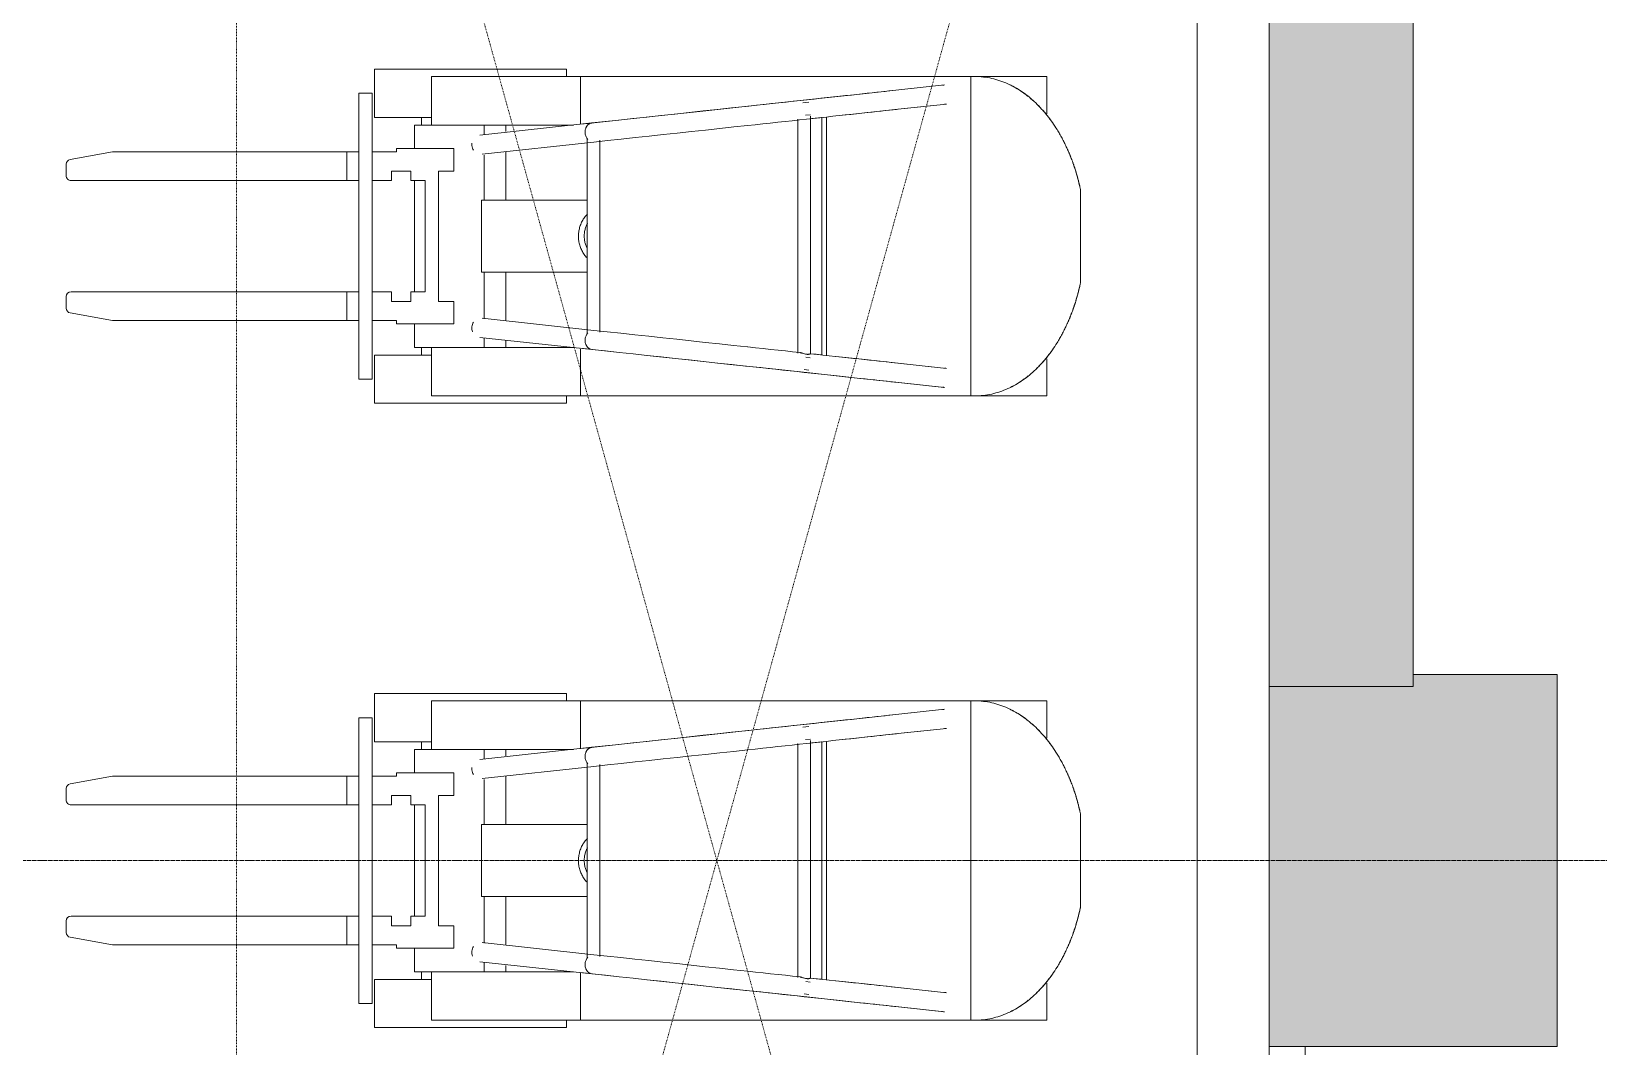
# Model space of a CAD drawing. Header units: millimetres. Extents: x -76632 to 443185, y -33181 to 192400.
# Drawn here: x -5155 to 1373, y 64025 to 68253 of the extents above; entities that cross this region are included whole.
import ezdxf

# ---------------------------------------------------------------- set-up
doc = ezdxf.new("R2010")
doc.units = ezdxf.units.MM
doc.linetypes.add('划线', pattern=[6.36, 3.18, -3.18])
doc.linetypes.add('轴网线', pattern=[22.04, 18.38, -1.83, 0, -1.83])
doc.layers.get('0').update_dxf_attribs({"color": 8})
for name, color, linetype, lineweight in [('A-DETL-GENF', 8, 'Continuous', 18), ('A-WALL', 8, 'Continuous', 5), ('A-WALL-FNSH', 8, 'Continuous', 9), ('A-WALL-PATT', 8, 'Continuous', 9), ('S-COLS', 8, 'Continuous', 5), ('S-GRID', 8, 'Continuous', 9)]:
    doc.layers.add(name, color=color, linetype=linetype, lineweight=lineweight)

# ---------------------------------------------------------------- blocks, each defined once
blk = doc.blocks.new('X-ST-F3-01-C-001_HLP2_rvt-1-LAY-1F-1_500-A')
at = {"layer": 'S-COLS', "true_color": 0x808080}
blk.add_hatch(color=8, dxfattribs=at).paths.add_polyline_path([(1200, 64025), (1200, 65575), (600, 65575), (600, 65525), (0, 65525), (0, 64025), (600, 64025)], flags=0)
at = {"layer": 'S-COLS', "color": 7, "lineweight": 9}
for p, q in [((1200, 65575), (600, 65575)), ((600, 65575), (600, 65525)), ((1200, 64025), (1200, 65575)), ((600, 65525), (0, 65525)), ((0, 65525), (0, 64025)), ((0, 64025), (1200, 64025))]:
    blk.add_line(p, q, dxfattribs=at)
blk = doc.blocks.new('叉车 - 类型 1-V87-LAY-1F-1_500-A')
at = {"layer": 'A-DETL-GENF', "lineweight": 5}
for p, q in [((-229.9, 1566.7), (-620.3, 1566.7)), ((-935.1, 1427), (-1090.1, 1427)), ((-1090.1, 1127.2), (-1090.1, 1427)), ((239.9, 1427), (84.9, 1427)), ((239.9, 1127.2), (239.9, 1427)), ((-1090.1, 899.2), (-1090.1, 1110.3)), ((-1090.1, 1110.3), (239.9, 1110.3)), ((239.9, 1110.3), (239.9, 899.2)), ((-1054.9, 1000), (-1033.1, 797.8)), ((-953.6, 806.4), (-975.4, 1008.6)), ((125.2, 1008.6), (103.4, 806.4)), ((183, 797.8), (204.8, 1000)), ((-1090.1, -514.9), (-1090.1, 899.2)), ((239.9, 899.2), (239.9, -514.9)), ((67.5, 490), (-920.5, 490)), ((-920.3, 509.8), (73.2, 509.8)), ((68.9, 486.4), (64.1, 441.2)), ((-982.7, 435.9), (-979.9, 410.2)), ((-928.9, 422.1), (-931.1, 442.4)), ((64.3, 442.2), (-924.6, 442.2)), ((80.8, 440.8), (78.8, 422.8)), ((130.4, 416.5), (132.6, 436.1)), ((-912.8, 390.2), (62.6, 390.2)), ((41.4, -515.8), (56.3, -377.3)), ((-25.5, -435.3), (-824.6, -435.3)), ((-1090.1, -1135.6), (-1090.1, -514.9)), ((-1090.1, -514.9), (-891, -514.9)), ((-896.7, -468.1), (-846.4, -933.9)), ((-831.4, -487.3), (-18.8, -487.3)), ((-766.9, -925.4), (-817.1, -459.5)), ((-575.1, -493), (-575.1, -486.4)), ((-575.1, -550.6), (-575.1, -493)), ((-275.1, -487), (-275.1, -493)), ((-275.1, -493), (-275.1, -550.6)), ((-33, -459.5), (-83.2, -925.4)), ((-3.7, -933.9), (46.5, -468.1)), ((44.7, -514.9), (239.9, -514.9)), ((239.9, -514.9), (239.9, -1135.6)), ((-1090.1, -573), (-1120.1, -573)), ((-1120.1, -1373), (-1120.1, -573)), ((-888, -826.8), (-888, -544.6)), ((-575.1, -928), (-575.1, -550.6)), ((-275.1, -550.6), (-275.1, -928)), ((37.9, -544.6), (37.9, -826.8)), ((269.9, -573), (239.9, -573)), ((269.9, -1373), (269.9, -573)), ((-888, -849.9), (-888, -826.8)), ((-888, -826.8), (-861.4, -826.8)), ((-777.1, -826.8), (-575.1, -826.8)), ((-275.1, -826.8), (-73, -826.8)), ((11.3, -826.8), (37.9, -826.8)), ((37.9, -826.8), (37.9, -849.9)), ((-888, -849.9), (-888, -1135.6)), ((37.9, -1135.6), (37.9, -849.9)), ((-888, -916.4), (-850.5, -916.4)), ((-763.2, -916.4), (-575.1, -916.4)), ((-575.1, -928), (-275.1, -928)), ((-275.1, -916.4), (-80.7, -916.4)), ((0.4, -916.4), (37.9, -916.4)), ((-790.3, -1282.3), (-790.3, -1042.3)), ((-696.6, -1042.3), (-790.3, -1042.3)), ((-696.6, -1042.3), (-696.6, -1107.3)), ((-153.5, -1042.3), (-153.5, -1107.3)), ((-59.8, -1042.3), (-153.5, -1042.3)), ((-59.8, -1282.3), (-59.8, -1042.3)), ((-153.5, -1107.3), (-696.6, -1107.3)), ((-1090.1, -1135.6), (-888, -1135.6)), ((-920.1, -1136.2), (-920.1, -1373)), ((-888, -1207.2), (-888, -1136.7)), ((-656.6, -1222.3), (-656.6, -1162.3)), ((-656.6, -1162.3), (-193.5, -1162.3)), ((-193.5, -1162.3), (-193.5, -1222.3)), ((37.9, -1135.6), (239.9, -1135.6)), ((37.9, -1136.7), (37.9, -1207.2)), ((69.9, -1136.2), (69.9, -1373)), ((-920.1, -1178), (-888, -1178)), ((-888, -1207.2), (-790.3, -1207.2)), ((-696.6, -1222.3), (-696.6, -1302.3)), ((-696.6, -1222.3), (-656.6, -1222.3)), ((-656.6, -1207.2), (-193.5, -1207.2)), ((-193.5, -1222.3), (-153.5, -1222.3)), ((-153.5, -1222.3), (-153.5, -1302.3)), ((-59.8, -1207.2), (37.9, -1207.2)), ((37.9, -1178), (69.9, -1178)), ((-790.3, -1282.3), (-776.6, -1282.3)), ((-776.6, -1282.3), (-776.6, -1382.3)), ((-656.6, -1302.3), (-696.6, -1302.3)), ((-656.6, -1382.3), (-656.6, -1302.3)), ((-153.5, -1302.3), (-193.5, -1302.3)), ((-193.5, -1302.3), (-193.5, -1382.3)), ((-73.5, -1382.3), (-73.5, -1282.3)), ((-73.5, -1282.3), (-59.8, -1282.3)), ((-1120.1, -1373), (-920.1, -1373)), ((-1020.1, -1382.3), (-1020.1, -1437.9)), ((-1017.4, -1382.3), (-1020.1, -1382.3)), ((-1020.1, -1382.3), (-1000.1, -1382.3)), ((-1000.1, -1382.3), (-776.6, -1382.3)), ((-776.6, -1382.3), (-656.6, -1382.3)), ((-656.6, -1382.3), (-193.5, -1382.3)), ((-193.5, -1382.3), (-73.5, -1382.3)), ((-73.5, -1382.3), (149.9, -1382.3)), ((69.9, -1373), (269.9, -1373)), ((149.9, -1382.3), (169.9, -1382.3)), ((169.9, -1382.3), (167.3, -1382.3)), ((169.9, -1437.9), (169.9, -1382.3)), ((-1000.1, -1437.9), (-1020.1, -1437.9)), ((-1020.1, -1437.9), (-1017.4, -1437.9)), ((-776.6, -1437.9), (-1000.1, -1437.9)), ((-776.6, -1487.9), (-776.6, -1437.9)), ((-776.6, -1437.9), (-656.6, -1437.9)), ((-776.6, -1512.9), (-776.6, -1487.9)), ((-776.6, -1487.9), (-656.6, -1487.9)), ((-656.6, -1437.9), (-656.6, -1487.9)), ((-193.5, -1437.9), (-656.6, -1437.9)), ((-656.6, -1487.9), (-656.6, -1512.9)), ((-193.5, -1487.9), (-193.5, -1437.9)), ((-193.5, -1437.9), (-73.5, -1437.9)), ((-193.5, -1512.9), (-193.5, -1487.9)), ((-193.5, -1487.9), (-73.5, -1487.9)), ((-73.5, -1437.9), (-73.5, -1487.9)), ((149.9, -1437.9), (-73.5, -1437.9)), ((-73.5, -1487.9), (-73.5, -1512.9)), ((169.9, -1437.9), (149.9, -1437.9)), ((167.3, -1437.9), (169.9, -1437.9)), ((-776.6, -2392.9), (-776.6, -1512.9)), ((-656.6, -1512.9), (-656.6, -2597.1)), ((-193.5, -2597.1), (-193.5, -1512.9)), ((-73.5, -1512.9), (-73.5, -2392.9)), ((-776.6, -2461.1), (-776.6, -2392.9)), ((-73.5, -2392.9), (-73.5, -2461.1)), ((-776.3, -2464.6), (-744.6, -2640.7)), ((-105.6, -2640.7), (-73.8, -2464.6)), ((-656.6, -2597.1), (-656.6, -2637.1)), ((-193.5, -2637.1), (-193.5, -2597.1)), ((-724.9, -2657.1), (-676.6, -2657.1)), ((-173.5, -2657.1), (-125.2, -2657.1))]:
    blk.add_line(p, q, dxfattribs=at)
at = {"layer": 'A-DETL-GENF', "lineweight": 5, "flags": 128}
for points in [[(-1090.1, 1110.3), (-1090.1, 1118.6), (-1090.1, 1127)], [(239.9, 1127), (239.9, 1118.6), (239.9, 1110.3)], [(-1054.9, 1000), (-1035.9, 823.6), (-1017.1, 649.4), (-998.6, 477.8), (-980.4, 309), (-962.6, 143.4), (-945.1, -18.9), (-928, -177.5), (-911.3, -332.2), (-895.1, -482.8), (-891.5, -515.8)], [(-925.8, 548.7), (-933.4, 619.5), (-952.1, 793.1), (-971.1, 969.1), (-975.4, 1008.6)], [(70.1, -249.8), (74.1, -212.3), (91.1, -54.5), (108.5, 107), (126.3, 271.9), (144.4, 440), (162.8, 610.9), (181.6, 784.6), (200.5, 960.5), (204.8, 1000)], [(125.2, 1008.6), (106.2, 832.1), (87.4, 658), (75.7, 548.7)], [(-1033.1, 797.8), (-1031.6, 784.2), (-1030, 769.4), (-1028.3, 753.4), (-1026.5, 736.4), (-1024.5, 718.3), (-1022.5, 699.2), (-1020.3, 679), (-1018, 657.9), (-1015.6, 635.8), (-1013.1, 612.7), (-1010.6, 588.8), (-1007.9, 564.1), (-1005.2, 538.6), (-1002.3, 512.3), (-999.4, 485.3), (-996.4, 457.6), (-993.4, 429.3), (-990.3, 400.4), (-987.1, 371), (-983.9, 341.1), (-980.6, 310.7), (-977.3, 280), (-973.9, 248.9), (-970.5, 217.5), (-967.1, 185.8), (-965.6, 171.9)], [(-886.1, 180.5), (-889.5, 212.2), (-892.9, 243.7), (-896.3, 275), (-899.6, 305.9), (-902.9, 336.4), (-906.1, 366.5), (-909.3, 396.2), (-912.5, 425.3), (-915.6, 453.9), (-918.6, 481.8), (-921.5, 509.1), (-924.4, 535.7), (-927.2, 561.6), (-929.9, 586.7), (-932.5, 611), (-935, 634.4), (-937.4, 656.9), (-939.8, 678.4), (-942, 699), (-944.1, 718.6), (-946.1, 737.2), (-948, 754.7), (-949.8, 771.1), (-951.4, 786.4), (-952.9, 800.6), (-953.6, 806.4)], [(103.4, 806.4), (102, 792.7), (100.4, 777.9), (98.7, 762), (96.8, 745), (94.9, 726.9), (92.8, 707.7), (90.6, 687.6), (88.4, 666.4), (86, 644.3), (83.5, 621.3), (80.9, 597.4), (78.3, 572.7), (75.5, 547.2), (72.7, 520.9), (69.8, 493.9), (66.8, 466.2), (64.2, 442)], [(115.5, 171.9), (118.9, 203.6), (122.3, 235.1), (125.7, 266.4), (129, 297.3), (132.3, 327.8), (135.6, 358), (138.8, 387.6), (141.9, 416.7), (145, 445.3), (148, 473.3), (150.9, 500.6), (153.8, 527.2), (156.6, 553), (159.3, 578.1), (161.9, 602.4), (164.4, 625.8), (166.9, 648.3), (169.2, 669.9), (171.4, 690.5), (173.5, 710.1), (175.5, 728.6), (177.4, 746.1), (179.2, 762.5), (180.8, 777.8), (182.4, 792), (183, 797.8)], [(-914.3, 442), (-915, 448.5), (-919.5, 490)], [(59.4, 397.5), (56.2, 367.9), (52.9, 337.8), (49.6, 307.3), (46.3, 276.4), (43, 245.2), (39.6, 213.7), (36.1, 182), (36, 180.5)], [(-965.6, 171.9), (-959.3, 113.3), (-953, 54.5), (-946.6, -4.4), (-940.3, -63.4), (-933.9, -122.3), (-927.6, -181), (-921.3, -239.5), (-915, -297.7), (-908.8, -355.4), (-902.6, -412.6), (-896.7, -468.1)], [(-817.1, -459.5), (-823.2, -402.9), (-829.4, -345.7), (-835.6, -288), (-841.9, -229.8), (-848.2, -171.3), (-854.5, -112.5), (-860.9, -53.6), (-867.2, 5.3), (-873.6, 64.3), (-879.9, 123.1), (-886.1, 180.5)], [(36, 180.5), (29.7, 121.9), (23.3, 63.1), (17, 4.2), (10.6, -54.8), (4.3, -113.7), (-2.1, -172.4), (-8.4, -230.9), (-14.6, -289.1), (-20.9, -346.8), (-27, -404), (-33, -459.5)], [(46.5, -468.1), (52.6, -411.5), (58.8, -354.3), (65, -296.5), (71.3, -238.4), (77.6, -179.9), (83.9, -121.1), (90.3, -62.2), (96.6, -3.2), (103, 55.7), (109.3, 114.5), (115.5, 171.9)], [(-517.1, -486.3), (-513.8, -489.5), (-510.4, -492.6), (-506.8, -495.6), (-503.2, -498.5), (-499.4, -501.2), (-495.5, -503.8), (-491.5, -506.2), (-487.3, -508.5), (-483.1, -510.6), (-478.8, -512.6), (-474.4, -514.4), (-470, -516.1), (-465.5, -517.6), (-460.9, -519), (-456.2, -520.1), (-451.6, -521.2), (-446.8, -522), (-442.1, -522.7), (-437.3, -523.2), (-432.5, -523.6), (-427.7, -523.7), (-425.1, -523.8)], [(-425.1, -499.8), (-429, -499.7), (-433, -499.5), (-436.9, -499.1), (-440.9, -498.6), (-444.8, -498), (-448.6, -497.3), (-452.5, -496.4), (-456.3, -495.3), (-460, -494.2), (-463.7, -492.9), (-467.3, -491.4), (-470.8, -489.9), (-474.2, -488.2), (-477.6, -486.4)], [(-374, -487.3), (-377.4, -489), (-380.9, -490.6), (-384.5, -492.1), (-388.1, -493.5), (-391.8, -494.7), (-395.6, -495.8), (-399.4, -496.8), (-403.2, -497.6), (-407.1, -498.3), (-411, -498.9), (-415, -499.3), (-418.9, -499.6), (-422.9, -499.7), (-425.1, -499.8)], [(-425.1, -523.8), (-420.2, -523.7), (-415.4, -523.4), (-410.6, -523), (-405.9, -522.4), (-401.1, -521.6), (-396.4, -520.7), (-391.7, -519.6), (-387.1, -518.4), (-382.6, -516.9), (-378.1, -515.4), (-373.6, -513.6), (-369.3, -511.7), (-365, -509.7), (-360.9, -507.4), (-356.8, -505.1), (-352.8, -502.6), (-349, -500), (-345.2, -497.2), (-341.6, -494.3), (-338.2, -491.2), (-334.8, -488.1)]]:
    blk.add_lwpolyline(points, dxfattribs=at)
at = {"layer": 'A-DETL-GENF', "lineweight": 5}
for centre, start, end in [((-756.6, -2461.1), 180, 190.21362), ((-93.5, -2461.1), 349.78638, 0), ((-724.9, -2637.1), 190.21362, 270), ((-676.6, -2637.1), 270, 360), ((-173.5, -2637.1), 180, 270), ((-125.2, -2637.1), 270, 349.78638)]:
    blk.add_arc(centre, 20, start, end, dxfattribs=at)
for centre, major_axis, start_param, end_param in [((-806.7, -929.7), (39.8, 4.3), 4.45059, 4.712389), ((-806.7, -929.7), (39.8, 4.3), 4.712389, 5.235988), ((-43.4, -929.7), (-39.8, 4.3), 1.047198, 1.570796), ((-43.4, -929.7), (-39.8, 4.3), 1.570796, 2.094395)]:
    blk.add_ellipse(centre, major_axis=major_axis, ratio=0.961262, start_param=start_param, end_param=end_param, dxfattribs=at)
for points, knots in [([(-620.3, 1566.7), (-620.6, 1566.6), (-622.6, 1566.2), (-629.3, 1564.8), (-639.4, 1562.5), (-652, 1559.4), (-671.6, 1554.3), (-694.2, 1547.8), (-718.5, 1539.9), (-730.9, 1535.5), (-737.3, 1533.1)], [0.4375, 0.4375, 0.4375, 0.4375, 0.5, 0.5625, 0.625, 0.6875, 0.75, 0.875, 0.9375, 1, 1, 1, 1]), ([(-737.3, 1533.1), (-738.9, 1532.6), (-741.6, 1531.6), (-745.7, 1530), (-748.9, 1528.7), (-752.4, 1527.4), (-756.1, 1525.9), (-760, 1524.4), (-764, 1522.8), (-767.9, 1521.1), (-772.1, 1519.4), (-776.2, 1517.6), (-780.5, 1515.8), (-784.7, 1513.9), (-790.4, 1511.3), (-800.6, 1506.7), (-815.3, 1499.5), (-833.2, 1490.3), (-851, 1480.3), (-862.9, 1473.2), (-868.8, 1469.6)], [0, 0, 0, 0, 0.0625, 0.09375, 0.125, 0.15625, 0.1875, 0.21875, 0.25, 0.28125, 0.3125, 0.34375, 0.375, 0.40625, 0.4375, 0.5, 0.625, 0.75, 0.875, 1, 1, 1, 1]), ([(-730.1, 1535.7), (-729.7, 1535.9), (-727.7, 1536.6), (-724.2, 1537.8), (-719.6, 1539.4), (-713.7, 1541.4), (-706.7, 1543.7), (-699.5, 1546.1), (-695.2, 1547.4), (-693.3, 1547.9)], [0.6140681, 0.6140681, 0.6140681, 0.6140681, 0.625, 0.6666667, 0.7083333, 0.75, 0.8333333, 0.9166667, 1, 1, 1, 1]), ([(-214.7, 1563.4), (-211.3, 1562.6), (-203.5, 1560.7), (-191, 1557.6), (-182.2, 1555.2), (-178.5, 1554.2)], [0.75, 0.75, 0.75, 0.75, 0.8125, 0.875, 0.9187028, 0.9187028, 0.9187028, 0.9187028]), ([(-156.8, 1547.9), (-154.9, 1547.4), (-150.6, 1546.1), (-143.4, 1543.7), (-136.5, 1541.4), (-130.5, 1539.4), (-125.9, 1537.8), (-122.4, 1536.6), (-120.4, 1535.9), (-120, 1535.7)], [0, 0, 0, 0, 0.0833333, 0.1666667, 0.25, 0.2916667, 0.3333333, 0.375, 0.3859319, 0.3859319, 0.3859319, 0.3859319]), ([(18.7, 1469.6), (12.8, 1473.2), (0.9, 1480.3), (-17, 1490.3), (-34.8, 1499.5), (-49.5, 1506.7), (-59.7, 1511.3), (-65.4, 1513.9), (-69.7, 1515.8), (-73.9, 1517.6), (-78.1, 1519.4), (-82.2, 1521.1), (-86.2, 1522.8), (-90.1, 1524.4), (-94, 1525.9), (-97.7, 1527.4), (-101.2, 1528.7), (-104.4, 1530), (-108.5, 1531.6), (-111.2, 1532.6), (-112.9, 1533.1)], [0, 0, 0, 0, 0.125, 0.25, 0.375, 0.5, 0.5625, 0.59375, 0.625, 0.65625, 0.6875, 0.71875, 0.75, 0.78125, 0.8125, 0.84375, 0.875, 0.90625, 0.9375, 1, 1, 1, 1]), ([(-868.8, 1469.6), (-879, 1463.3), (-899, 1450.1), (-937.2, 1421.5), (-981.2, 1381.6), (-1026.4, 1326.9), (-1055.8, 1275.7), (-1073.2, 1231.8), (-1082.8, 1197.7), (-1088.7, 1162.6), (-1090, 1138.9), (-1090.1, 1127)], [0, 0, 0, 0, 0.083333, 0.166667, 0.333333, 0.5, 0.666667, 0.75, 0.833333, 0.916667, 1, 1, 1, 1]), ([(-948.7, 1410.5), (-945.3, 1413.5), (-937.7, 1420.1), (-925.8, 1429.8), (-913.5, 1439.2), (-905.6, 1445), (-901.9, 1447.7)], [0.6666667, 0.6666667, 0.6666667, 0.6666667, 0.7222222, 0.7916667, 0.8611111, 0.9228684, 0.9228684, 0.9228684, 0.9228684]), ([(239.9, 1127), (239.9, 1138.9), (238.6, 1162.6), (232.7, 1197.7), (223.1, 1231.8), (205.7, 1275.7), (176.3, 1326.9), (131.1, 1381.6), (87.1, 1421.5), (48.9, 1450.1), (28.9, 1463.3), (18.7, 1469.6)], [0, 0, 0, 0, 0.083333, 0.166667, 0.25, 0.333333, 0.5, 0.666667, 0.833333, 0.916667, 1, 1, 1, 1]), ([(51.7, 1447.7), (53.8, 1446.2), (62.6, 1439.8), (78.3, 1427.9), (91.8, 1416.5), (98.6, 1410.5)], [0.0771205, 0.0771205, 0.0771205, 0.0771205, 0.1111111, 0.2222222, 0.3333333, 0.3333333, 0.3333333, 0.3333333]), ([(-975.6, 1385), (-971.7, 1389), (-966.2, 1394.4), (-960.7, 1399.6), (-959.1, 1401.1)], [0.51776508, 0.51776508, 0.51776508, 0.51776508, 0.58333333, 0.60949744, 0.60949744, 0.60949744, 0.60949744]), ([(109, 1401.1), (112.2, 1398), (117.8, 1392.8), (123.2, 1387.3), (125.4, 1385)], [0.39055087, 0.39055087, 0.39055087, 0.39055087, 0.44444444, 0.48226957, 0.48226957, 0.48226957, 0.48226957]), ([(-974.9, 1000.8), (-974.9, 1002.1), (-975, 1004.8), (-975.2, 1007.4), (-975.4, 1008.7)], [0.44581731, 0.44581731, 0.44581731, 0.44581731, 0.47222222, 0.5, 0.5, 0.5, 0.5]), ([(203.6, 992.4), (203.8, 993.6), (204.3, 996.2), (204.6, 998.8), (204.8, 1000.1)], [0.44581731, 0.44581731, 0.44581731, 0.44581731, 0.47222222, 0.5, 0.5, 0.5, 0.5]), ([(63.4, 413), (62.9, 411.5), (62.1, 409.2), (61.3, 406.3), (60.7, 404.1), (60.2, 402.1), (59.8, 400.1), (59.5, 398.6), (59.4, 397.8), (59.4, 397.6)], [-1, -1, -1, -1, -0.9444444, -0.9166667, -0.8888889, -0.8611111, -0.8333333, -0.8055556, -0.7932308, -0.7932308, -0.7932308, -0.7932308]), ([(64.2, 442.1), (64.2, 442.1), (64.2, 442.2), (64.3, 442.2), (64.5, 442.1), (64.7, 441.9), (64.9, 441.5), (65.1, 441.3), (65.2, 440.9), (65.4, 440.4), (65.8, 439.6), (66.1, 438.7), (66.3, 437.9), (66.4, 437.2), (66.5, 436.5), (66.7, 435.5), (66.8, 434.2), (66.9, 432.4), (66.9, 429.9), (66.6, 426.5), (65.6, 420.6), (64.4, 416), (63.4, 413)], [-0.5555556, -0.5555556, -0.5555556, -0.5555556, -0.5416667, -0.5277778, -0.5, -0.4722222, -0.4583333, -0.4444444, -0.4305556, -0.4166667, -0.3888889, -0.3611111, -0.3472222, -0.3333333, -0.3194444, -0.3055556, -0.2777778, -0.25, -0.2222222, -0.1666667, -0.1111111, 0, 0, 0, 0]), ([(-853.4, -496.2), (-855.9, -496.4), (-860.9, -496.6), (-868.1, -495.7), (-873.8, -494.1), (-877.9, -492.3), (-880.9, -490.8), (-883.6, -489.1), (-886, -487.2), (-888.3, -485.1), (-890.2, -483), (-892, -480.7), (-893.4, -478.3), (-894.7, -475.8), (-895.6, -473.3), (-896.3, -470.6), (-896.7, -468), (-896.9, -465.4), (-896.8, -463.6), (-896.7, -462.7)], [0, 0, 0, 0, 0.0555556, 0.1111111, 0.1666667, 0.1944444, 0.2222222, 0.25, 0.2777778, 0.3055556, 0.3333333, 0.3611111, 0.3888889, 0.4166667, 0.4444444, 0.4722222, 0.5, 0.5277778, 0.5555556, 0.5555556, 0.5555556, 0.5555556]), ([(-827.8, -485), (-828.6, -485.8), (-830.3, -487.2), (-833.9, -489.8), (-839.1, -492.5), (-846, -495), (-850.9, -495.9), (-853.4, -496.2)], [0.7777778, 0.7777778, 0.7777778, 0.7777778, 0.8055556, 0.8333333, 0.8888889, 0.9444444, 1, 1, 1, 1]), ([(3.3, -496.2), (0.8, -495.9), (-4.1, -495), (-11, -492.5), (-16.2, -489.8), (-19.9, -487.2), (-21.6, -485.8), (-22.4, -485)], [0, 0, 0, 0, 0.0555556, 0.1111111, 0.1666667, 0.1944444, 0.2222222, 0.2222222, 0.2222222, 0.2222222]), ([(45.4, -473.3), (45.2, -474.1), (44.5, -475.8), (43.3, -478.3), (41.9, -480.7), (39.6, -483.7), (36.7, -486.6), (33.4, -489.1), (30.7, -490.8), (27.8, -492.3), (23.6, -494.1), (18, -495.7), (10.8, -496.6), (5.8, -496.4), (3.3, -496.2)], [0.5555556, 0.5555556, 0.5555556, 0.5555556, 0.5833333, 0.6111111, 0.6388889, 0.6666667, 0.7222222, 0.75, 0.7777778, 0.8055556, 0.8333333, 0.8888889, 0.9444444, 1, 1, 1, 1])]:
    blk.add_open_spline(points, degree=3, knots=knots, dxfattribs=at)
for points in [[(-112.9, 1533.1), (-119.2, 1535.5), (-131.7, 1539.9), (-149.8, 1545.8), (-167.2, 1551), (-183.4, 1555.6), (-198.1, 1559.4), (-210.8, 1562.5), (-220.8, 1564.8), (-227.6, 1566.2), (-229.5, 1566.6), (-229.8, 1566.7)], [(-693.3, 1547.9), (-687.5, 1549.7), (-676.2, 1553), (-660.5, 1557.2), (-646.6, 1560.7), (-638.8, 1562.6), (-635.4, 1563.4)], [(-173.7, 1552.9), (-168.3, 1551.3), (-162.7, 1549.7), (-156.8, 1547.9)], [(-895, 1452.5), (-892.7, 1454.1), (-890.3, 1455.7), (-888, 1457.2)], [(37.9, 1457.2), (40.2, 1455.7), (42.5, 1454.1), (44.9, 1452.5)], [(-998.6, 1359.8), (-995.2, 1363.8), (-991.8, 1367.6), (-988.4, 1371.4)], [(138.3, 1371.4), (141.7, 1367.7), (145.1, 1363.8), (148.4, 1359.8)], [(-1040.9, 1300.5), (-1035.8, 1309.2), (-1025, 1326), (-1013.2, 1341.8), (-1007.1, 1349.4)], [(157, 1349.4), (163.1, 1341.8), (174.9, 1326), (185.7, 1309.2), (190.8, 1300.5)], [(-1055.3, 1273.8), (-1052.8, 1278.8), (-1050.3, 1283.8), (-1047.6, 1288.6)], [(197.5, 1288.6), (200.1, 1283.7), (202.7, 1278.8), (205.1, 1273.8)], [(-1054.9, 1000.2), (-1054.8, 998.8), (-1054.4, 996.2), (-1053.9, 993.5), (-1053.6, 992.2)], [(125.2, 1008.7), (125.1, 1007.4), (124.9, 1004.7), (124.8, 1002), (124.8, 1000.7)]]:
    blk.add_open_spline(points, degree=3, dxfattribs=at)
blk = doc.blocks.new('叉车 - 类型 1-V88-LAY-1F-1_500-A')
at = {"layer": 'A-DETL-GENF', "lineweight": 5}
for p, q in [((-229.9, 1566.7), (-620.3, 1566.7)), ((-935.1, 1427), (-1090.1, 1427)), ((-1090.1, 1127.2), (-1090.1, 1427)), ((239.9, 1427), (84.9, 1427)), ((239.9, 1127.2), (239.9, 1427)), ((-1090.1, 899.2), (-1090.1, 1110.3)), ((-1090.1, 1110.3), (239.9, 1110.3)), ((239.9, 1110.3), (239.9, 899.2)), ((-1054.9, 1000), (-1033.1, 797.8)), ((-953.6, 806.4), (-975.4, 1008.6)), ((125.2, 1008.6), (103.4, 806.4)), ((183, 797.8), (204.8, 1000)), ((-1090.1, -514.9), (-1090.1, 899.2)), ((239.9, 899.2), (239.9, -514.9)), ((67.5, 490), (-920.5, 490)), ((-920.3, 509.8), (73.2, 509.8)), ((68.9, 486.4), (64.1, 441.2)), ((-982.7, 435.9), (-979.9, 410.2)), ((-928.9, 422.1), (-931.1, 442.4)), ((64.3, 442.2), (-924.6, 442.2)), ((80.8, 440.8), (78.8, 422.8)), ((130.4, 416.5), (132.6, 436.1)), ((-912.8, 390.2), (62.6, 390.2)), ((41.4, -515.8), (56.3, -377.3)), ((-25.5, -435.3), (-824.6, -435.3)), ((-1090.1, -1135.6), (-1090.1, -514.9)), ((-1090.1, -514.9), (-891, -514.9)), ((-896.7, -468.1), (-846.4, -933.9)), ((-831.4, -487.3), (-18.8, -487.3)), ((-766.9, -925.4), (-817.1, -459.5)), ((-575.1, -493), (-575.1, -486.4)), ((-575.1, -550.6), (-575.1, -493)), ((-275.1, -487), (-275.1, -493)), ((-275.1, -493), (-275.1, -550.6)), ((-33, -459.5), (-83.2, -925.4)), ((-3.7, -933.9), (46.5, -468.1)), ((40.9, -514.9), (239.9, -514.9)), ((239.9, -514.9), (239.9, -1135.6)), ((-1090.1, -573), (-1120.1, -573)), ((-1120.1, -1373), (-1120.1, -573)), ((-888, -826.8), (-888, -544.6)), ((-575.1, -928), (-575.1, -550.6)), ((-275.1, -550.6), (-275.1, -928)), ((37.9, -544.6), (37.9, -826.8)), ((269.9, -573), (239.9, -573)), ((269.9, -1373), (269.9, -573)), ((-888, -849.9), (-888, -826.8)), ((-888, -826.8), (-861.4, -826.8)), ((-777.1, -826.8), (-575.1, -826.8)), ((-275.1, -826.8), (-73, -826.8)), ((11.3, -826.8), (37.9, -826.8)), ((37.9, -826.8), (37.9, -849.9)), ((-888, -849.9), (-888, -1135.6)), ((37.9, -1135.6), (37.9, -849.9)), ((-888, -916.4), (-850.5, -916.4)), ((-763.2, -916.4), (-575.1, -916.4)), ((-575.1, -928), (-275.1, -928)), ((-275.1, -916.4), (-80.7, -916.4)), ((0.4, -916.4), (37.9, -916.4)), ((-790.3, -1282.3), (-790.3, -1042.3)), ((-696.6, -1042.3), (-790.3, -1042.3)), ((-696.6, -1042.3), (-696.6, -1107.3)), ((-153.5, -1042.3), (-153.5, -1107.3)), ((-59.8, -1042.3), (-153.5, -1042.3)), ((-59.8, -1282.3), (-59.8, -1042.3)), ((-153.5, -1107.3), (-696.6, -1107.3)), ((-1090.1, -1135.6), (-888, -1135.6)), ((-920.1, -1136.2), (-920.1, -1373)), ((-888, -1207.2), (-888, -1136.7)), ((-656.6, -1222.3), (-656.6, -1162.3)), ((-656.6, -1162.3), (-193.5, -1162.3)), ((-193.5, -1162.3), (-193.5, -1222.3)), ((37.9, -1135.6), (239.9, -1135.6)), ((37.9, -1136.7), (37.9, -1207.2)), ((69.9, -1136.2), (69.9, -1373)), ((-920.1, -1178), (-888, -1178)), ((-888, -1207.2), (-790.3, -1207.2)), ((-696.6, -1222.3), (-696.6, -1302.3)), ((-696.6, -1222.3), (-656.6, -1222.3)), ((-656.6, -1207.2), (-193.5, -1207.2)), ((-193.5, -1222.3), (-153.5, -1222.3)), ((-153.5, -1222.3), (-153.5, -1302.3)), ((-59.8, -1207.2), (37.9, -1207.2)), ((37.9, -1178), (69.9, -1178)), ((-790.3, -1282.3), (-776.6, -1282.3)), ((-776.6, -1282.3), (-776.6, -1382.3)), ((-656.6, -1302.3), (-696.6, -1302.3)), ((-656.6, -1382.3), (-656.6, -1302.3)), ((-153.5, -1302.3), (-193.5, -1302.3)), ((-193.5, -1302.3), (-193.5, -1382.3)), ((-73.5, -1382.3), (-73.5, -1282.3)), ((-73.5, -1282.3), (-59.8, -1282.3)), ((-1120.1, -1373), (-920.1, -1373)), ((-1020.1, -1382.3), (-1020.1, -1437.9)), ((-1017.4, -1382.3), (-1020.1, -1382.3)), ((-1020.1, -1382.3), (-1000.1, -1382.3)), ((-1000.1, -1382.3), (-776.6, -1382.3)), ((-776.6, -1382.3), (-656.6, -1382.3)), ((-656.6, -1382.3), (-193.5, -1382.3)), ((-193.5, -1382.3), (-73.5, -1382.3)), ((-73.5, -1382.3), (149.9, -1382.3)), ((69.9, -1373), (269.9, -1373)), ((149.9, -1382.3), (169.9, -1382.3)), ((169.9, -1382.3), (167.3, -1382.3)), ((169.9, -1437.9), (169.9, -1382.3)), ((-1000.1, -1437.9), (-1020.1, -1437.9)), ((-1020.1, -1437.9), (-1017.4, -1437.9)), ((-776.6, -1437.9), (-1000.1, -1437.9)), ((-776.6, -1487.9), (-776.6, -1437.9)), ((-776.6, -1437.9), (-656.6, -1437.9)), ((-776.6, -1512.9), (-776.6, -1487.9)), ((-776.6, -1487.9), (-656.6, -1487.9)), ((-656.6, -1437.9), (-656.6, -1487.9)), ((-193.5, -1437.9), (-656.6, -1437.9)), ((-656.6, -1487.9), (-656.6, -1512.9)), ((-193.5, -1487.9), (-193.5, -1437.9)), ((-193.5, -1437.9), (-73.5, -1437.9)), ((-193.5, -1512.9), (-193.5, -1487.9)), ((-193.5, -1487.9), (-73.5, -1487.9)), ((-73.5, -1437.9), (-73.5, -1487.9)), ((149.9, -1437.9), (-73.5, -1437.9)), ((-73.5, -1487.9), (-73.5, -1512.9)), ((169.9, -1437.9), (149.9, -1437.9)), ((167.3, -1437.9), (169.9, -1437.9)), ((-776.6, -2392.9), (-776.6, -1512.9)), ((-656.6, -1512.9), (-656.6, -2597.1)), ((-193.5, -2597.1), (-193.5, -1512.9)), ((-73.5, -1512.9), (-73.5, -2392.9)), ((-776.6, -2461.1), (-776.6, -2392.9)), ((-73.5, -2392.9), (-73.5, -2461.1)), ((-776.3, -2464.6), (-744.6, -2640.7)), ((-105.6, -2640.7), (-73.8, -2464.6)), ((-656.6, -2597.1), (-656.6, -2637.1)), ((-193.5, -2637.1), (-193.5, -2597.1)), ((-724.9, -2657.1), (-676.6, -2657.1)), ((-173.5, -2657.1), (-125.2, -2657.1))]:
    blk.add_line(p, q, dxfattribs=at)
at = {"layer": 'A-DETL-GENF', "lineweight": 5, "flags": 128}
for points in [[(-1090.1, 1110.3), (-1090.1, 1118.6), (-1090.1, 1127)], [(239.9, 1127), (239.9, 1118.6), (239.9, 1110.3)], [(-1054.9, 1000), (-1035.9, 823.6), (-1017.1, 649.4), (-998.6, 477.8), (-980.4, 309), (-962.6, 143.4), (-945.1, -18.9), (-928, -177.5), (-911.3, -332.2), (-895.1, -482.8), (-891.5, -515.8)], [(-925.8, 548.7), (-933.4, 619.5), (-952.1, 793.1), (-971.1, 969.1), (-975.4, 1008.6)], [(70.1, -249.8), (74.1, -212.3), (91.1, -54.5), (108.5, 107), (126.3, 271.9), (144.4, 440), (162.8, 610.9), (181.6, 784.6), (200.5, 960.5), (204.8, 1000)], [(125.2, 1008.6), (106.2, 832.1), (87.4, 658), (75.7, 548.7)], [(-1033.1, 797.8), (-1031.6, 784.2), (-1030, 769.4), (-1028.3, 753.4), (-1026.5, 736.4), (-1024.5, 718.3), (-1022.5, 699.2), (-1020.3, 679), (-1018, 657.9), (-1015.6, 635.8), (-1013.1, 612.7), (-1010.6, 588.8), (-1007.9, 564.1), (-1005.2, 538.6), (-1002.3, 512.3), (-999.4, 485.3), (-996.4, 457.6), (-993.4, 429.3), (-990.3, 400.4), (-987.1, 371), (-983.9, 341.1), (-980.6, 310.7), (-977.3, 280), (-973.9, 248.9), (-970.5, 217.5), (-967.1, 185.8), (-965.6, 171.9)], [(-886.1, 180.5), (-889.5, 212.2), (-892.9, 243.7), (-896.3, 275), (-899.6, 305.9), (-902.9, 336.4), (-906.1, 366.5), (-909.3, 396.2), (-912.5, 425.3), (-915.6, 453.9), (-918.6, 481.8), (-921.5, 509.1), (-924.4, 535.7), (-927.2, 561.6), (-929.9, 586.7), (-932.5, 611), (-935, 634.4), (-937.4, 656.9), (-939.8, 678.4), (-942, 699), (-944.1, 718.6), (-946.1, 737.2), (-948, 754.7), (-949.8, 771.1), (-951.4, 786.4), (-952.9, 800.6), (-953.6, 806.4)], [(103.4, 806.4), (102, 792.7), (100.4, 777.9), (98.7, 762), (96.8, 745), (94.9, 726.9), (92.8, 707.7), (90.6, 687.6), (88.4, 666.4), (86, 644.3), (83.5, 621.3), (80.9, 597.4), (78.3, 572.7), (75.5, 547.2), (72.7, 520.9), (69.8, 493.9), (66.8, 466.2), (64.2, 442)], [(115.5, 171.9), (118.9, 203.6), (122.3, 235.1), (125.7, 266.4), (129, 297.3), (132.3, 327.8), (135.6, 358), (138.8, 387.6), (141.9, 416.7), (145, 445.3), (148, 473.3), (150.9, 500.6), (153.8, 527.2), (156.6, 553), (159.3, 578.1), (161.9, 602.4), (164.4, 625.8), (166.9, 648.3), (169.2, 669.9), (171.4, 690.5), (173.5, 710.1), (175.5, 728.6), (177.4, 746.1), (179.2, 762.5), (180.8, 777.8), (182.4, 792), (183, 797.8)], [(-914.3, 442), (-915, 448.5), (-919.5, 490)], [(59.4, 397.5), (56.2, 367.9), (52.9, 337.8), (49.6, 307.3), (46.3, 276.4), (43, 245.2), (39.6, 213.7), (36.1, 182), (36, 180.5)], [(-965.6, 171.9), (-959.3, 113.3), (-953, 54.5), (-946.6, -4.4), (-940.3, -63.4), (-933.9, -122.3), (-927.6, -181), (-921.3, -239.5), (-915, -297.7), (-908.8, -355.4), (-902.6, -412.6), (-896.7, -468.1)], [(-817.1, -459.5), (-823.2, -402.9), (-829.4, -345.7), (-835.6, -288), (-841.9, -229.8), (-848.2, -171.3), (-854.5, -112.5), (-860.9, -53.6), (-867.2, 5.3), (-873.6, 64.3), (-879.9, 123.1), (-886.1, 180.5)], [(36, 180.5), (29.7, 121.9), (23.3, 63.1), (17, 4.2), (10.6, -54.8), (4.3, -113.7), (-2.1, -172.4), (-8.4, -230.9), (-14.6, -289.1), (-20.9, -346.8), (-27, -404), (-33, -459.5)], [(46.5, -468.1), (52.6, -411.5), (58.8, -354.3), (65, -296.5), (71.3, -238.4), (77.6, -179.9), (83.9, -121.1), (90.3, -62.2), (96.6, -3.2), (103, 55.7), (109.3, 114.5), (115.5, 171.9)], [(-517.1, -486.3), (-513.8, -489.5), (-510.4, -492.6), (-506.8, -495.6), (-503.2, -498.5), (-499.4, -501.2), (-495.5, -503.8), (-491.5, -506.2), (-487.3, -508.5), (-483.1, -510.6), (-478.8, -512.6), (-474.4, -514.4), (-470, -516.1), (-465.5, -517.6), (-460.9, -519), (-456.2, -520.1), (-451.6, -521.2), (-446.8, -522), (-442.1, -522.7), (-437.3, -523.2), (-432.5, -523.6), (-427.7, -523.7), (-425.1, -523.8)], [(-425.1, -499.8), (-429, -499.7), (-433, -499.5), (-436.9, -499.1), (-440.9, -498.6), (-444.8, -498), (-448.6, -497.3), (-452.5, -496.4), (-456.3, -495.3), (-460, -494.2), (-463.7, -492.9), (-467.3, -491.4), (-470.8, -489.9), (-474.2, -488.2), (-477.6, -486.4)], [(-374, -487.3), (-377.4, -489), (-380.9, -490.6), (-384.5, -492.1), (-388.1, -493.5), (-391.8, -494.7), (-395.6, -495.8), (-399.4, -496.8), (-403.2, -497.6), (-407.1, -498.3), (-411, -498.9), (-415, -499.3), (-418.9, -499.6), (-422.9, -499.7), (-425.1, -499.8)], [(-425.1, -523.8), (-420.2, -523.7), (-415.4, -523.4), (-410.6, -523), (-405.9, -522.4), (-401.1, -521.6), (-396.4, -520.7), (-391.7, -519.6), (-387.1, -518.4), (-382.6, -516.9), (-378.1, -515.4), (-373.6, -513.6), (-369.3, -511.7), (-365, -509.7), (-360.9, -507.4), (-356.8, -505.1), (-352.8, -502.6), (-349, -500), (-345.2, -497.2), (-341.6, -494.3), (-338.2, -491.2), (-334.8, -488.1)]]:
    blk.add_lwpolyline(points, dxfattribs=at)
at = {"layer": 'A-DETL-GENF', "lineweight": 5}
for centre, start, end in [((-756.6, -2461.1), 180, 190.21362), ((-93.5, -2461.1), 349.78638, 0), ((-724.9, -2637.1), 190.21362, 270), ((-676.6, -2637.1), 270, 360), ((-173.5, -2637.1), 180, 270), ((-125.2, -2637.1), 270, 349.78638)]:
    blk.add_arc(centre, 20, start, end, dxfattribs=at)
for centre, major_axis, start_param, end_param in [((-806.7, -929.7), (39.8, 4.3), 4.45059, 4.712389), ((-806.7, -929.7), (39.8, 4.3), 4.712389, 5.235988), ((-43.4, -929.7), (-39.8, 4.3), 1.047198, 1.570796), ((-43.4, -929.7), (-39.8, 4.3), 1.570796, 2.094395)]:
    blk.add_ellipse(centre, major_axis=major_axis, ratio=0.961262, start_param=start_param, end_param=end_param, dxfattribs=at)
for points, knots in [([(-620.3, 1566.7), (-620.6, 1566.6), (-622.6, 1566.2), (-629.3, 1564.8), (-639.4, 1562.5), (-652, 1559.4), (-671.6, 1554.3), (-694.2, 1547.8), (-718.5, 1539.9), (-730.9, 1535.5), (-737.3, 1533.1)], [0.4375, 0.4375, 0.4375, 0.4375, 0.5, 0.5625, 0.625, 0.6875, 0.75, 0.875, 0.9375, 1, 1, 1, 1]), ([(-737.3, 1533.1), (-738.9, 1532.6), (-741.6, 1531.6), (-745.7, 1530), (-748.9, 1528.7), (-752.4, 1527.4), (-756.1, 1525.9), (-760, 1524.4), (-764, 1522.8), (-767.9, 1521.1), (-772.1, 1519.4), (-776.2, 1517.6), (-780.5, 1515.8), (-784.7, 1513.9), (-790.4, 1511.3), (-800.6, 1506.7), (-815.3, 1499.5), (-833.2, 1490.3), (-851, 1480.3), (-862.9, 1473.2), (-868.8, 1469.6)], [0, 0, 0, 0, 0.0625, 0.09375, 0.125, 0.15625, 0.1875, 0.21875, 0.25, 0.28125, 0.3125, 0.34375, 0.375, 0.40625, 0.4375, 0.5, 0.625, 0.75, 0.875, 1, 1, 1, 1]), ([(-730.1, 1535.7), (-729.7, 1535.9), (-727.7, 1536.6), (-724.2, 1537.8), (-719.6, 1539.4), (-713.7, 1541.4), (-706.7, 1543.7), (-699.5, 1546.1), (-695.2, 1547.4), (-693.3, 1547.9)], [0.6140681, 0.6140681, 0.6140681, 0.6140681, 0.625, 0.6666667, 0.7083333, 0.75, 0.8333333, 0.9166667, 1, 1, 1, 1]), ([(-156.8, 1547.9), (-154.9, 1547.4), (-150.6, 1546.1), (-143.4, 1543.7), (-136.5, 1541.4), (-130.5, 1539.4), (-125.9, 1537.8), (-122.4, 1536.6), (-120.4, 1535.9), (-120, 1535.7)], [0, 0, 0, 0, 0.0833333, 0.1666667, 0.25, 0.2916667, 0.3333333, 0.375, 0.3859319, 0.3859319, 0.3859319, 0.3859319]), ([(18.7, 1469.6), (12.8, 1473.2), (0.9, 1480.3), (-17, 1490.3), (-34.8, 1499.5), (-49.5, 1506.7), (-59.7, 1511.3), (-65.4, 1513.9), (-69.7, 1515.8), (-73.9, 1517.6), (-78.1, 1519.4), (-82.2, 1521.1), (-86.2, 1522.8), (-90.1, 1524.4), (-94, 1525.9), (-97.7, 1527.4), (-101.2, 1528.7), (-104.4, 1530), (-108.5, 1531.6), (-111.2, 1532.6), (-112.9, 1533.1)], [0, 0, 0, 0, 0.125, 0.25, 0.375, 0.5, 0.5625, 0.59375, 0.625, 0.65625, 0.6875, 0.71875, 0.75, 0.78125, 0.8125, 0.84375, 0.875, 0.90625, 0.9375, 1, 1, 1, 1]), ([(-868.8, 1469.6), (-879, 1463.3), (-899, 1450.1), (-937.2, 1421.5), (-981.2, 1381.6), (-1026.4, 1326.9), (-1055.8, 1275.7), (-1073.2, 1231.8), (-1082.8, 1197.7), (-1088.7, 1162.6), (-1090, 1138.9), (-1090.1, 1127)], [0, 0, 0, 0, 0.083333, 0.166667, 0.333333, 0.5, 0.666667, 0.75, 0.833333, 0.916667, 1, 1, 1, 1]), ([(-948.7, 1410.5), (-945.3, 1413.5), (-937.7, 1420.1), (-925.8, 1429.8), (-913.5, 1439.2), (-905.6, 1445), (-901.9, 1447.7)], [0.6666667, 0.6666667, 0.6666667, 0.6666667, 0.7222222, 0.7916667, 0.8611111, 0.9228684, 0.9228684, 0.9228684, 0.9228684]), ([(239.9, 1127), (239.9, 1138.9), (238.6, 1162.6), (232.7, 1197.7), (223.1, 1231.8), (205.7, 1275.7), (176.3, 1326.9), (131.1, 1381.6), (87.1, 1421.5), (48.9, 1450.1), (28.9, 1463.3), (18.7, 1469.6)], [0, 0, 0, 0, 0.083333, 0.166667, 0.25, 0.333333, 0.5, 0.666667, 0.833333, 0.916667, 1, 1, 1, 1]), ([(51.7, 1447.7), (53.8, 1446.2), (62.6, 1439.8), (78.3, 1427.9), (91.8, 1416.5), (98.6, 1410.5)], [0.0771205, 0.0771205, 0.0771205, 0.0771205, 0.1111111, 0.2222222, 0.3333333, 0.3333333, 0.3333333, 0.3333333]), ([(-975.6, 1385), (-971.7, 1389), (-966.2, 1394.4), (-960.7, 1399.6), (-959.1, 1401.1)], [0.51776508, 0.51776508, 0.51776508, 0.51776508, 0.58333333, 0.60949744, 0.60949744, 0.60949744, 0.60949744]), ([(109, 1401.1), (112.2, 1398), (117.8, 1392.8), (123.2, 1387.3), (125.4, 1385)], [0.39055087, 0.39055087, 0.39055087, 0.39055087, 0.44444444, 0.48226957, 0.48226957, 0.48226957, 0.48226957]), ([(-974.9, 1000.8), (-974.9, 1002.1), (-975, 1004.8), (-975.2, 1007.4), (-975.4, 1008.7)], [0.44581731, 0.44581731, 0.44581731, 0.44581731, 0.47222222, 0.5, 0.5, 0.5, 0.5]), ([(203.6, 992.4), (203.8, 993.6), (204.3, 996.2), (204.6, 998.8), (204.8, 1000.1)], [0.44581731, 0.44581731, 0.44581731, 0.44581731, 0.47222222, 0.5, 0.5, 0.5, 0.5]), ([(63.4, 413), (62.9, 411.5), (62.1, 409.2), (61.3, 406.3), (60.7, 404.1), (60.2, 402.1), (59.8, 400.1), (59.5, 398.6), (59.4, 397.8), (59.4, 397.6)], [-1, -1, -1, -1, -0.9444444, -0.9166667, -0.8888889, -0.8611111, -0.8333333, -0.8055556, -0.7932308, -0.7932308, -0.7932308, -0.7932308]), ([(64.2, 442.1), (64.2, 442.1), (64.2, 442.2), (64.3, 442.2), (64.5, 442.1), (64.7, 441.9), (64.9, 441.5), (65.1, 441.3), (65.2, 440.9), (65.4, 440.4), (65.8, 439.6), (66.1, 438.7), (66.3, 437.9), (66.4, 437.2), (66.5, 436.5), (66.7, 435.5), (66.8, 434.2), (66.9, 432.4), (66.9, 429.9), (66.6, 426.5), (65.6, 420.6), (64.4, 416), (63.4, 413)], [-0.5555556, -0.5555556, -0.5555556, -0.5555556, -0.5416667, -0.5277778, -0.5, -0.4722222, -0.4583333, -0.4444444, -0.4305556, -0.4166667, -0.3888889, -0.3611111, -0.3472222, -0.3333333, -0.3194444, -0.3055556, -0.2777778, -0.25, -0.2222222, -0.1666667, -0.1111111, 0, 0, 0, 0]), ([(-853.4, -496.2), (-855.9, -496.4), (-860.9, -496.6), (-868.1, -495.7), (-873.8, -494.1), (-877.9, -492.3), (-880.9, -490.8), (-883.6, -489.1), (-886, -487.2), (-888.3, -485.1), (-890.2, -483), (-892, -480.7), (-893.4, -478.3), (-894.7, -475.8), (-895.6, -473.3), (-896.3, -470.6), (-896.7, -468), (-896.9, -465.4), (-896.8, -463.6), (-896.7, -462.7)], [0, 0, 0, 0, 0.0555556, 0.1111111, 0.1666667, 0.1944444, 0.2222222, 0.25, 0.2777778, 0.3055556, 0.3333333, 0.3611111, 0.3888889, 0.4166667, 0.4444444, 0.4722222, 0.5, 0.5277778, 0.5555556, 0.5555556, 0.5555556, 0.5555556]), ([(-827.8, -485), (-828.6, -485.8), (-830.3, -487.2), (-833.9, -489.8), (-839.1, -492.5), (-846, -495), (-850.9, -495.9), (-853.4, -496.2)], [0.7777778, 0.7777778, 0.7777778, 0.7777778, 0.8055556, 0.8333333, 0.8888889, 0.9444444, 1, 1, 1, 1]), ([(3.3, -496.2), (0.8, -495.9), (-4.1, -495), (-11, -492.5), (-16.2, -489.8), (-19.9, -487.2), (-21.6, -485.8), (-22.4, -485)], [0, 0, 0, 0, 0.0555556, 0.1111111, 0.1666667, 0.1944444, 0.2222222, 0.2222222, 0.2222222, 0.2222222]), ([(45.4, -473.3), (45.2, -474.1), (44.5, -475.8), (43.3, -478.3), (41.9, -480.7), (39.6, -483.7), (36.7, -486.6), (33.4, -489.1), (30.7, -490.8), (27.8, -492.3), (23.6, -494.1), (18, -495.7), (10.8, -496.6), (5.8, -496.4), (3.3, -496.2)], [0.5555556, 0.5555556, 0.5555556, 0.5555556, 0.5833333, 0.6111111, 0.6388889, 0.6666667, 0.7222222, 0.75, 0.7777778, 0.8055556, 0.8333333, 0.8888889, 0.9444444, 1, 1, 1, 1])]:
    blk.add_open_spline(points, degree=3, knots=knots, dxfattribs=at)
for points in [[(-112.9, 1533.1), (-119.2, 1535.5), (-131.7, 1539.9), (-149.8, 1545.8), (-167.2, 1551), (-183.4, 1555.6), (-198.1, 1559.4), (-210.8, 1562.5), (-220.8, 1564.8), (-227.6, 1566.2), (-229.5, 1566.6), (-229.8, 1566.7)], [(-693.3, 1547.9), (-687.5, 1549.7), (-676.2, 1553), (-660.5, 1557.2), (-646.6, 1560.7), (-638.8, 1562.6), (-635.4, 1563.4)], [(-214.7, 1563.4), (-211.3, 1562.6), (-203.5, 1560.7), (-189.6, 1557.2), (-173.9, 1553), (-162.7, 1549.7), (-156.8, 1547.9)], [(-895, 1452.5), (-892.7, 1454.1), (-890.3, 1455.7), (-888, 1457.2)], [(37.9, 1457.2), (40.2, 1455.7), (42.5, 1454.1), (44.9, 1452.5)], [(-994, 1365.1), (-992.1, 1367.3), (-990.3, 1369.4), (-988.4, 1371.4)], [(138.3, 1371.4), (141.7, 1367.7), (145.1, 1363.8), (148.4, 1359.8)], [(-1040.9, 1300.5), (-1035.8, 1309.2), (-1025, 1326), (-1013.2, 1341.8), (-1007.1, 1349.4)], [(157, 1349.4), (163.1, 1341.8), (174.9, 1326), (185.7, 1309.2), (190.8, 1300.5)], [(-1055.3, 1273.8), (-1052.8, 1278.8), (-1050.3, 1283.8), (-1047.6, 1288.6)], [(197.5, 1288.6), (200.1, 1283.7), (202.7, 1278.8), (205.1, 1273.8)], [(-1054.9, 1000.2), (-1054.8, 998.8), (-1054.4, 996.2), (-1053.9, 993.5), (-1053.6, 992.2)], [(125.2, 1008.7), (125.1, 1007.4), (124.9, 1004.7), (124.8, 1002), (124.8, 1000.7)]]:
    blk.add_open_spline(points, degree=3, dxfattribs=at)
blk = doc.blocks.new('under ground - A-4171442-LAY-1F-1_500-A')
at = {"layer": 'A-DETL-GENF', "color": 9, "linetype": '划线', "lineweight": 5, "true_color": 0xbababa}
for p, q in [((0, 0), (0, 14400)), ((0, 14400), (4000, 0)), ((4000, 14400), (0, 0)), ((4000, 14400), (4000, 0))]:
    blk.add_line(p, q, dxfattribs=at)

msp = doc.modelspace()

# ---------------------------------------------------------------- hatches: boundary and pattern name
at = {"layer": 'A-WALL-PATT', "lineweight": 5, "transparency": 33554687}
msp.add_hatch(color=256, dxfattribs=at).paths.add_polyline_path([(68.7, 65525), (600, 65525), (600, 71275), (0, 71275), (0, 65525)], flags=0)
h = msp.add_hatch(dxfattribs=at)
h.set_pattern_fill('FP_11', color=256, style=0, pattern_type=2)
h.set_pattern_definition([(45, (-4e-09, 0), (-1060.66, 1060.66), []), (135, (-4e-09, 0), (-1060.66, -1060.66), [])])
h.paths.add_polyline_path([(1, 58375), (150, 58375), (150, 64025), (0, 64025), (0, 58375)], flags=0)

# ---------------------------------------------------------------- linework, layer by layer
at = {"layer": 'A-WALL', "lineweight": 9, "transparency": 33554687}
for p, q in [((0, 71275), (0, 65525)), ((600, 65575), (600, 71225)), ((0, 62960), (0, 64025)), ((0, 64025), (0, 62960)), ((150, 58375), (150, 64025))]:
    msp.add_line(p, q, dxfattribs=at)
at = {"layer": 'A-WALL-FNSH', "lineweight": 5, "transparency": 33554687}
for p, q in [((-300, 74350), (-300, 62960)), ((0, 65525), (0, 71275))]:
    msp.add_line(p, q, dxfattribs=at)
at = {"layer": 'S-GRID', "linetype": '轴网线', "transparency": 33554687}
for p, q in [((0, -17706.2), (0, 174400)), ((-16000, 64800), (308800, 64800))]:
    msp.add_line(p, q, dxfattribs=at)

# ---------------------------------------------------------------- block references
at = {"lineweight": 5, "transparency": 33554687}
msp.add_blockref('X-ST-F3-01-C-001_HLP2_rvt-1-LAY-1F-1_500-A', (0, 0), dxfattribs=at)
at = {"layer": 'A-DETL-GENF', "lineweight": 5, "transparency": 33554687}
msp.add_blockref('under ground - A-4171442-LAY-1F-1_500-A', (-4300, 57600), dxfattribs=at)
at = {"layer": 'A-DETL-GENF', "lineweight": 5, "transparency": 33554687, "rotation": 270}
for name, p in [('叉车 - 类型 1-V87-LAY-1F-1_500-A', (-2352.4, 66974.9)), ('叉车 - 类型 1-V88-LAY-1F-1_500-A', (-2352.4, 64374.9))]:
    msp.add_blockref(name, p, dxfattribs=at)

doc.saveas('drawing.dxf')
